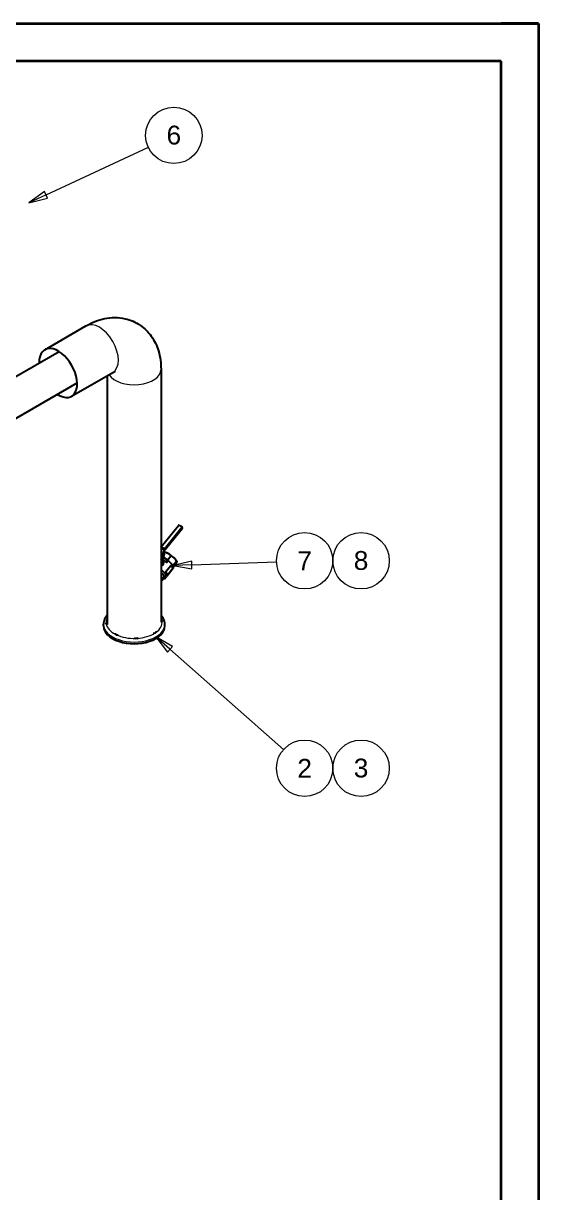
# Model space of a CAD drawing. Header units: millimetres. Extents: x 0 to 14700, y -3 to 10395.
# Drawn here: x 12302 to 14700, y 4956 to 10395 of the extents above; entities that cross this region are included whole.
import ezdxf

# ---------------------------------------------------------------- set-up
doc = ezdxf.new("R2010")
doc.units = ezdxf.units.MM
doc.header["$LTSCALE"] = 35
doc.layers.get('0').update_dxf_attribs({"lineweight": 18})
for name, color, linetype, lineweight in [('Border', 7, 'Continuous', 35), ('Symbol', 7, 'Continuous', 18), ('Visible', 7, 'Continuous', 25), ('Visible Narrow', 7, 'Continuous', 18)]:
    doc.layers.add(name, color=color, linetype=linetype, lineweight=lineweight)
doc.styles.add('Note Text', font='arial.ttf')

# ---------------------------------------------------------------- blocks, each defined once
blk = doc.blocks.new('Borders Bigadan Border')
at = {"layer": 'Border'}
for p, q in [((0, 297), (420, 297)), ((420, 297), (415, 297)), ((420, 297), (420, 0)), ((415, 292), (20, 292)), ((415, 5), (415, 292))]:
    blk.add_line(p, q, dxfattribs=at)
blk = doc.blocks.new('Balloon1')
at = {"layer": 'Symbol'}
for p, q in [((370.98, 213.82), (369.1, 215.47)), ((371.31, 214.19), (369.1, 215.47)), ((369.1, 215.47), (370.65, 213.44)), ((370.65, 213.44), (371.31, 214.19)), ((370.98, 213.82), (386.08, 200.48))]:
    blk.add_line(p, q, dxfattribs=at)
at = {"layer": 'Symbol', "flags": 128}
blk.add_lwpolyline([(371.31, 214.19), (369.1, 215.47), (370.65, 213.44), (371.31, 214.19)], dxfattribs=at)
at = {"layer": 'Symbol'}
for centre in [(388.89, 198), (396.39, 198)]:
    blk.add_circle(centre, 3.75, dxfattribs=at)
blk.add_solid([(371.31, 214.19), (369.1, 215.47), (370.65, 213.44), (371.31, 214.19)], dxfattribs=at)
at = {"layer": 'Symbol', "char_height": 2.5, "attachment_point": 5, "style": 'Note Text'}
for s, insert in [('2', (388.89, 198)), ('3', (396.39, 198.02))]:
    blk.add_mtext(s, dxfattribs=dict(at, insert=insert))
blk = doc.blocks.new('Balloon2')
at = {"layer": 'Symbol'}
for p, q in [((373.87, 225.53), (371.39, 224.94)), ((373.91, 224.53), (373.87, 225.53)), ((373.89, 225.03), (385.15, 225.44)), ((373.89, 225.03), (371.39, 224.94)), ((371.39, 224.94), (373.91, 224.53))]:
    blk.add_line(p, q, dxfattribs=at)
at = {"layer": 'Symbol', "flags": 128}
blk.add_lwpolyline([(373.87, 225.53), (371.39, 224.94), (373.91, 224.53), (373.87, 225.53)], dxfattribs=at)
at = {"layer": 'Symbol'}
for centre in [(388.89, 225.58), (396.39, 225.58)]:
    blk.add_circle(centre, 3.75, dxfattribs=at)
blk.add_solid([(373.87, 225.53), (371.39, 224.94), (373.91, 224.53), (373.87, 225.53)], dxfattribs=at)
at = {"layer": 'Symbol', "char_height": 2.5, "attachment_point": 5, "style": 'Note Text'}
for s, insert in [('8', (396.39, 225.6)), ('7', (388.89, 225.58))]:
    blk.add_mtext(s, dxfattribs=dict(at, insert=insert))
blk = doc.blocks.new('Balloon7')
at = {"layer": 'Symbol'}
for p, q in [((354.51, 274.21), (368.12, 280.55)), ((354.29, 274.66), (352.24, 273.15)), ((354.51, 274.21), (352.24, 273.15)), ((352.24, 273.15), (354.72, 273.75)), ((354.72, 273.75), (354.29, 274.66))]:
    blk.add_line(p, q, dxfattribs=at)
at = {"layer": 'Symbol', "flags": 128}
blk.add_lwpolyline([(354.29, 274.66), (352.24, 273.15), (354.72, 273.75), (354.29, 274.66)], dxfattribs=at)
at = {"layer": 'Symbol'}
blk.add_circle((371.5, 282.12), 3.75, dxfattribs=at)
blk.add_solid([(354.29, 274.66), (352.24, 273.15), (354.72, 273.75), (354.29, 274.66)], dxfattribs=at)
at = {"layer": 'Symbol', "insert": (371.5, 282.14), "char_height": 2.5, "attachment_point": 5, "style": 'Note Text'}
blk.add_mtext('6', dxfattribs=at)

msp = doc.modelspace()

# ---------------------------------------------------------------- linework, layer by layer
at = {"layer": 'Visible'}
for p, q in [((12401.79, 8877.13), (12593.41, 8987.76)), ((10865.27, 7942.85), (12468.43, 8868.43)), ((12526.79, 8660.62), (12718.41, 8771.25)), ((12942.84, 8786.02), (12942.84, 7609.41)), ((10949.42, 7797.1), (12552.58, 8722.68)), ((12692.84, 8756.49), (12692.84, 7598.72)), ((12943.4, 7959.8), (13023.94, 8060)), ((13042.51, 8050.1), (13041.45, 8051.6)), ((12962.36, 7947.43), (13042.9, 8047.63)), ((12943.35, 7957.34), (12944.57, 7958.86)), ((12944.24, 7958.44), (12943.51, 7959.48)), ((12944.04, 7959.62), (12959.6, 7950.64)), ((12944.57, 7958.86), (12960.13, 7949.88)), ((12953.11, 7925.58), (12956.93, 7944.24)), ((12955.16, 7926.13), (12958.98, 7944.79)), ((12958.9, 7948.36), (12960.13, 7949.88)), ((12959.96, 7946.85), (12961.19, 7948.37)), ((12961.19, 7948.37), (12960.13, 7949.88)), ((12961.72, 7947.62), (12960.94, 7948.07)), ((12962.25, 7947.76), (12961.19, 7949.27)), ((12953.11, 7925.58), (12942.84, 7931.5)), ((12942.84, 7930.35), (12952.09, 7925.01)), ((12942.84, 7915.35), (12949.35, 7911.59)), ((12942.84, 7901.98), (12949.37, 7910.1)), ((12942.84, 7899.15), (12950.43, 7908.59)), ((12942.84, 7890.82), (12946.4, 7895.25)), ((12942.84, 7886.11), (12948.17, 7892.73)), ((12946.4, 7895.25), (12944.11, 7900.73)), ((12948.17, 7892.73), (12944.59, 7901.32)), ((12948.17, 7892.73), (12946.4, 7895.25)), ((12946.63, 7901.57), (12951.39, 7894.79)), ((12952.76, 7883.64), (12946.76, 7887.1)), ((12949.35, 7902.49), (12947.57, 7905.03)), ((12948.11, 7899.46), (12949.79, 7902.24)), ((12949.12, 7901.12), (12962.44, 7893.43)), ((12952.54, 7900.65), (12949.35, 7902.49)), ((12949.83, 7907.85), (12949.83, 7907.84)), ((12950.33, 7903.79), (12952.54, 7900.65)), ((12951.69, 7910.59), (12951.2, 7908.21)), ((12952.53, 7906.77), (12951.27, 7908.57)), ((12951.43, 7911.25), (12954.17, 7911.99)), ((12951.55, 7905.32), (12953.76, 7902.17)), ((12951.61, 7905.24), (12952.53, 7906.77)), ((12953.76, 7902.17), (12952.54, 7900.65)), ((12969.3, 7901.96), (12952.64, 7911.58)), ((12953.11, 7925.58), (12955.16, 7926.13)), ((12956.91, 7925.4), (12954.18, 7924.67)), ((12957.32, 7925.71), (12954.58, 7912.3)), ((12955.37, 7927.16), (12956.88, 7926.29)), ((12955.77, 7929.13), (12960.56, 7935.09)), ((12965.51, 7934.12), (12960.74, 7935.06)), ((12972.89, 7897.44), (12970.45, 7900.91)), ((12972.27, 7898.34), (12988.73, 7918.82)), ((12998.56, 7872.88), (13015.01, 7893.34)), ((13015.37, 7894.03), (13015.94, 7892.74)), ((12947.86, 7877.55), (12942.84, 7880.45)), ((12944.42, 7877.38), (12942.84, 7879.62)), ((12958.54, 7823.09), (12942.84, 7838.31)), ((12944.42, 7877.38), (12949.72, 7874.9)), ((12952.76, 7883.64), (12947.86, 7877.55)), ((12949.72, 7874.9), (12947.86, 7877.55)), ((12954.62, 7880.99), (12949.72, 7874.9)), ((12954.62, 7880.99), (12952.76, 7883.64)), ((12964.38, 7844.05), (12988.1, 7873.56)), ((12964.38, 7844.05), (12965.72, 7843.27)), ((12989.44, 7872.79), (12965.72, 7843.27)), ((12965.72, 7843.27), (12970.02, 7837.15)), ((12969.54, 7824.23), (13001.53, 7864.03)), ((12970.02, 7837.15), (12974.32, 7831.03)), ((12974.32, 7831.03), (12998.04, 7860.55)), ((12988.1, 7873.56), (12989.44, 7872.79)), ((12993.74, 7866.67), (12989.44, 7872.79)), ((12998.04, 7860.55), (12993.74, 7866.67)), ((13000.95, 7868.97), (13013.12, 7884.12)), ((12958.54, 7823.09), (12942.84, 7803.55)), ((12956.65, 7813.86), (12942.84, 7796.68)), ((12956.65, 7813.86), (12958.54, 7823.09)), ((12962.33, 7813.66), (12969.12, 7822.12)), ((12972.98, 7831.81), (12974.32, 7831.03)), ((12675.34, 7591.89), (12675.34, 7599.65)), ((12960.34, 7591.89), (12960.34, 7599.65))]:
    msp.add_line(p, q, dxfattribs=at)
for centre, start, end in [((13025.11, 8059.06), 84.08771, 141.20602), ((13041.73, 8048.57), 321.20602, 32.57837)]:
    msp.add_arc(centre, 1.5, start, end, dxfattribs=at)
for centre, major_axis, ratio, start_param, end_param in [((12464.29, 8768.87), (62.5, -108.25), 0.5773503, 5.4509168, 10.2570465), ((12945.47, 7954.32), (3, 5.2), 0.5773503, 1.3089969, 1.4532968), ((12944.57, 7958.86), (-1.17, 0.94), 0.2113249, 5.3443033, 6.9150996), ((12961.02, 7945.34), (3, 5.2), 0.5773503, 1.3089969, 2.0943951), ((12961.02, 7945.34), (1.5, 2.6), 0.5773503, 1.3089969, 2.0943951), ((12960.13, 7949.88), (-1.17, 0.94), 0.2113249, 3.773507, 5.3443033), ((12961.19, 7948.37), (1.17, -0.94), 0.2113249, 5.3443033, 6.9150996), ((12931.9, 7891.22), (14.73, 10.35), 0.7886751, 5.2873615, 6.3864566), ((12963.5, 7880.56), (-31.18, 25.06), 0.2113249, 4.8493393, 5.357607), ((12950.37, 7911.87), (-1.47, 0.3), 0.4082483, 0.8860771, 2.4568735), ((12948.31, 7911.61), (1.5, 2.6), 0.5773503, 4.4505896, 4.9207315), ((12954.61, 7909.12), (-3.5, -6.06), 0.5773503, 5.2359878, 6.0213859), ((12948.31, 7911.61), (3, 5.2), 0.5773503, 4.4505896, 4.9980466), ((12954.61, 7909.12), (-2.5, -4.33), 0.5773503, 5.2359878, 6.0213859), ((12953.12, 7925.28), (1.47, -0.3), 0.4082483, 4.0276698, 5.5984661), ((12953.11, 7912.6), (1.47, -0.3), 0.4082483, 5.5984661, 6.2831853), ((12955.85, 7926.01), (1.47, -0.3), 0.4082483, 5.5984661, 7.1692624), ((12965.87, 7897.69), (-4.58, -3.22), 0.7886751, 0.3508794, 3.4924721), ((12988.73, 7911.95), (-26.89, 21.62), 0.2113249, 5.3443033, 5.8993464), ((12970.36, 7889.09), (31.18, -25.06), 0.2113249, 0, 1.6793235), ((12988.73, 7911.95), (26.89, -21.62), 0.2113249, 1.1555131, 2.2027106), ((12988.73, 7911.95), (26.89, -21.62), 0.2113249, 0.3838389, 1.1555131), ((12937.17, 7847.8), (31.96, -25.69), 0.2113249, 0, 1.5631511), ((12930.37, 7839.35), (31.96, -25.69), 0.2113249, 5.8076571, 7.6273505), ((12941.73, 7853.48), (-31.18, 25.06), 0.2113249, 3.773507, 4.0826026), ((12941.73, 7853.48), (31.18, -25.06), 0.2113249, 0.3228187, 0.6319143), ((12937.48, 7614.79), (10.75, 0), 0.5773503, 0.3026814, 1.0490924), ((12937.48, 7609.89), (-10.75, 0), 0.5773503, 3.5472951, 4.190685), ((12817.84, 7591.89), (-142.5, 0), 0.5773503, 0, 3.1415927), ((12698.2, 7604.1), (-10.75, 0), 0.5773503, 5.2340929, 6.1348904), ((12698.2, 7604.1), (-10.75, 0), 0.5773503, 0.3026814, 1.2034807), ((12698.2, 7599.21), (-10.75, 0), 0.5773503, 5.2340929, 5.8774829), ((12908.98, 7564.38), (10.75, 0), 0.5773503, 5.8004685, 6.7012678), ((12908.98, 7559.48), (-10.75, 0), 0.5773503, 3.5472951, 3.5596752), ((12937.48, 7614.79), (10.75, 0), 0.5773503, 5.2340911, 6.1348904), ((12739.78, 7556.83), (-10.75, 0), 0.5773503, 6.0194892, 6.9202885), ((12739.78, 7556.83), (-10.75, 0), 0.5773503, 1.0880795, 1.9888788), ((12827.09, 7540.37), (-10.75, 0), 0.5773503, 0.5217021, 1.4225014), ((12827.09, 7540.37), (10.75, 0), 0.5773503, 5.0150704, 5.9158696), ((12908.98, 7564.38), (-10.75, 0), 0.5773503, 1.3071003, 2.2078995)]:
    msp.add_ellipse(centre, major_axis=major_axis, ratio=ratio, start_param=start_param, end_param=end_param, dxfattribs=at)
for points, knots in [([(12593.41, 8987.76), (12620.19, 9003.22), (12649.32, 9015.33), (12711.09, 9027.81), (12743.75, 9028.68), (12801, 9015.62), (12825.35, 9005.12), (12866.74, 8976.54), (12883.98, 8959.1), (12912.8, 8918.71), (12923.5, 8895.48), (12939.33, 8843.52), (12942.84, 8814.63), (12942.84, 8786.02)], [4.712389, 4.712389, 4.712389, 4.712389, 5.0265482, 5.0265482, 5.3214629, 5.3214629, 5.5443941, 5.5443941, 5.7549662, 5.7549662, 5.9924967, 5.9924967, 6.2831853, 6.2831853, 6.2831853, 6.2831853]), ([(12718.41, 8771.25), (12722.88, 8773.83), (12726.44, 8775.35), (12729.98, 8776.58), (12730.75, 8776.73), (12730.75, 8776.73)], [4.71238898, 4.71238898, 4.71238898, 4.71238898, 4.90900406, 4.90900406, 5.04085879, 5.04085879, 5.04085879, 5.04085879]), ([(13025.27, 8060.55), (13026.61, 8060.41), (13027.93, 8060.17), (13030.47, 8059.51), (13031.69, 8059.09), (13034.03, 8058.05), (13035.14, 8057.44), (13037.21, 8056.05), (13038.18, 8055.26), (13039.95, 8053.54), (13040.74, 8052.61), (13041.45, 8051.6)], [5.89753338, 5.89753338, 5.89753338, 5.89753338, 6.04483965, 6.04483965, 6.19214591, 6.19214591, 6.33945218, 6.33945218, 6.48675845, 6.48675845, 6.63406472, 6.63406472, 6.63406472, 6.63406472]), ([(13042.99, 8049.37), (13042.96, 8049.42), (13042.93, 8049.47), (13042.87, 8049.57), (13042.84, 8049.62), (13042.77, 8049.71), (13042.74, 8049.76), (13042.67, 8049.86), (13042.64, 8049.91), (13042.58, 8050), (13042.54, 8050.05), (13042.51, 8050.1)], [5.897533378, 5.897533378, 5.897533378, 5.897533378, 5.904487882, 5.904487882, 5.911442385, 5.911442385, 5.918396889, 5.918396889, 5.925351393, 5.925351393, 5.932305896, 5.932305896, 5.932305896, 5.932305896]), ([(12951.39, 7894.79), (12951.53, 7894.6), (12951.66, 7894.4), (12952.36, 7893.3), (12952.84, 7892.32), (12953.59, 7890.26), (12953.86, 7889.19), (12954.2, 7887.08), (12954.27, 7885.96), (12954.2, 7883.88), (12954.1, 7882.94), (12953.91, 7882.01)], [-7.6557362, -7.6557362, -7.6557362, -7.6557362, -7.5790796, -7.5790796, -7.2348949, -7.2348949, -6.8907103, -6.8907103, -6.5459409, -6.5459409, -6.2654725, -6.2654725, -6.2654725, -6.2654725]), ([(12964.49, 7890.51), (12965.15, 7890.01), (12965.95, 7889.58), (12967.65, 7889.02), (12968.54, 7888.89), (12970.07, 7888.94), (12970.81, 7889.08), (12972.15, 7889.67), (12972.74, 7890.11), (12973.17, 7890.65), (12973.6, 7891.19), (12973.92, 7891.86), (12974.2, 7893.3), (12974.18, 7894.06), (12973.9, 7895.55), (12973.57, 7896.39), (12973.03, 7897.24), (12972.96, 7897.34), (12972.89, 7897.44)], [-0.9250144, -0.9250144, -0.9250144, -0.9250144, -0.6741474, -0.6741474, -0.4232803, -0.4232803, -0.2116401, -0.2116401, 0, 0, 0, 0.2116401, 0.2116401, 0.4232803, 0.4232803, 0.6741474, 0.6741474, 0.7086106, 0.7086106, 0.7086106, 0.7086106]), ([(12952.97, 7878.95), (12952.85, 7878.65), (12952.72, 7878.36), (12952.07, 7877.03), (12951.44, 7876.06), (12950.04, 7874.31), (12949.21, 7873.48), (12947.37, 7872), (12946.35, 7871.35), (12944.49, 7870.4), (12943.67, 7870.06), (12942.84, 7869.77)], [-5.950534, -5.950534, -5.950534, -5.950534, -5.856402, -5.856402, -5.5116326, -5.5116326, -5.1668632, -5.1668632, -4.8220937, -4.8220937, -4.5710947, -4.5710947, -4.5710947, -4.5710947]), ([(12692.84, 7642.1), (12687.58, 7636.2), (12683.33, 7629.78), (12677.08, 7615.52), (12675.34, 7607.59), (12675.34, 7599.65)], [8.47969346, 8.47969346, 8.47969346, 8.47969346, 8.7069783, 8.7069783, 8.95488566, 8.95488566, 8.95488566, 8.95488566]), ([(12960.34, 7599.65), (12960.34, 7608.49), (12958.18, 7617.29), (12951.29, 7631.35), (12947.46, 7636.92), (12942.84, 7642.1)], [5.81329301, 5.81329301, 5.81329301, 5.81329301, 6.0891022, 6.0891022, 6.28848521, 6.28848521, 6.28848521, 6.28848521]), ([(12947.74, 7616.64), (12947.84, 7616.46), (12947.92, 7616.29), (12948.18, 7615.58), (12948.26, 7615.05), (12948.21, 7614.3), (12948.17, 7614.09), (12948.12, 7613.87)], [-2.19527918, -2.19527918, -2.19527918, -2.19527918, -2.09934923, -2.09934923, -1.8229843, -1.8229843, -1.70977025, -1.70977025, -1.70977025, -1.70977025]), ([(12687.94, 7602.25), (12687.84, 7602.43), (12687.76, 7602.61), (12687.5, 7603.31), (12687.42, 7603.84), (12687.47, 7604.59), (12687.51, 7604.81), (12687.57, 7605.02)], [-2.19527918, -2.19527918, -2.19527918, -2.19527918, -2.09934923, -2.09934923, -1.8229843, -1.8229843, -1.70977025, -1.70977025, -1.70977025, -1.70977025]), ([(12918.51, 7561.5), (12918.36, 7561.34), (12918.2, 7561.18), (12917.53, 7560.57), (12916.93, 7560.16), (12915.97, 7559.66), (12915.68, 7559.52), (12915.38, 7559.39)], [-2.19527918, -2.19527918, -2.19527918, -2.19527918, -2.09934923, -2.09934923, -1.8229843, -1.8229843, -1.70977025, -1.70977025, -1.70977025, -1.70977025]), ([(12734.79, 7551.33), (12734.51, 7551.41), (12734.24, 7551.51), (12733.19, 7551.89), (12732.48, 7552.24), (12731.61, 7552.79), (12731.37, 7552.96), (12731.14, 7553.13)], [-2.19527918, -2.19527918, -2.19527918, -2.19527918, -2.09934923, -2.09934923, -1.8229843, -1.8229843, -1.70977025, -1.70977025, -1.70977025, -1.70977025]), ([(12830.3, 7534.45), (12829.99, 7534.39), (12829.69, 7534.34), (12828.47, 7534.19), (12827.55, 7534.15), (12826.25, 7534.18), (12825.88, 7534.2), (12825.51, 7534.23)], [-2.19527918, -2.19527918, -2.19527918, -2.19527918, -2.09934923, -2.09934923, -1.8229843, -1.8229843, -1.70977025, -1.70977025, -1.70977025, -1.70977025])]:
    msp.add_open_spline(points, degree=3, knots=knots, dxfattribs=at)
for points, weights in [([(12960.74, 7935.06), (12960.65, 7935.08), (12960.56, 7935.09)], [1.66599181341, 1.65849682091, 1.65050105335]), ([(12960.56, 7935.09), (12970, 7933.08), (12976.53, 7929.3)], [1.65050105335, 1.77816775413, 1.77816775413]), ([(12976.53, 7929.3), (12983.07, 7925.53), (12988.73, 7918.82)], [1.77816775413, 1.77816775413, 1.65050105335]), ([(12988.73, 7918.82), (12997.66, 7914.34), (13003.76, 7908.43)], [1.65050105335, 1.77816775413, 1.77816775413]), ([(13003.76, 7908.43), (13009.86, 7902.51), (13015.01, 7893.34)], [1.77816775413, 1.77816775413, 1.65050105335]), ([(13015.96, 7891.07), (13015.52, 7888.93), (13013.12, 7884.12)], [1.77816775413, 1.77816775413, 1.65050105335]), ([(13015.01, 7893.34), (13016.39, 7893.21), (13015.96, 7891.07)], [1.65050105335, 1.77816775413, 1.77816775413])]:
    msp.add_rational_spline(points, weights, degree=2, dxfattribs=at)
at = {"layer": 'Visible Narrow'}
for p, q in [((13024.58, 8059.81), (12944.04, 7959.62)), ((12959.6, 7950.64), (13040.14, 8050.83)), ((13041.73, 8049.46), (12961.19, 7949.27)), ((13042.79, 8047.95), (13041.73, 8049.46)), ((13041.92, 8050.9), (13042.98, 8049.4)), ((12962.25, 7947.76), (13042.79, 8047.95)), ((12956.93, 7944.24), (12942.84, 7952.37)), ((12958.9, 7948.36), (12943.35, 7957.34)), ((12949.37, 7910.1), (12942.84, 7913.88)), ((12950.33, 7903.79), (12947.76, 7905.27)), ((12949.35, 7911.59), (12952.09, 7925.01)), ((12949.83, 7907.84), (12949.83, 7907.85)), ((12954.18, 7924.67), (12951.43, 7911.25)), ((12954.17, 7911.99), (12956.91, 7925.4)), ((12964.49, 7890.51), (12962.44, 7893.43))]:
    msp.add_line(p, q, dxfattribs=at)
for centre, major_axis, ratio, start_param, end_param in [((12655.91, 8879.51), (-62.5, 108.25), 0.5773503, 3.1415927, 6.2831853), ((12817.84, 8786.02), (125, 0), 0.5773503, 3.4959832, 6.2831853), ((13025.11, 8059.06), (-1.17, 0.94), 0.2113249, 5.3443033, 6.2831853), ((13025.11, 8059.06), (0.15, 1.49), 0.4554532, 0, 1.0884162), ((13015.77, 8034.68), (23.92, 16.82), 0.7886751, 6.2484128, 7.0197166), ((13040.67, 8050.08), (1.26, 0.81), 0.6144385, 0.0270948, 1.5978911), ((13040.67, 8050.08), (1.17, -0.94), 0.2113249, 0.6319143, 2.2027106), ((13016.3, 8033.93), (25.15, 17.68), 0.7886751, 6.2484128, 6.2831853), ((13040.67, 8050.08), (1.23, 0.86), 0.7886751, 5.0632684, 6.2484128), ((13017.36, 8032.42), (25.15, 17.68), 0.7886751, 6.2484128, 6.2831853), ((13041.73, 8048.57), (1.23, 0.86), 0.7886751, 5.0632684, 6.2484128), ((13041.73, 8048.57), (1.17, -0.94), 0.2113249, 0, 0.6319143), ((13041.73, 8048.57), (1.26, 0.81), 0.6144385, 0, 0.0270948), ((12817.84, 7609.45), (-130.5, 0), 0.5773503, 5.9918264, 6.3419598), ((12817.84, 7609.45), (130.5, 0), 0.5773503, 0.0956119, 0.2913589), ((12817.84, 7599.65), (-142.5, 0), 0.5773503, 0, 3.1415927), ((12817.84, 7609.45), (-130.5, 0), 0.5773503, 0.0956119, 0.8441726), ((12817.84, 7609.45), (130.5, 0), 0.5773503, 5.5933991, 6.3419598), ((12817.84, 7609.45), (130.5, 0), 0.5773503, 4.0226028, 4.7711635), ((12817.84, 7609.45), (130.5, 0), 0.5773503, 4.8080009, 5.5565616)]:
    msp.add_ellipse(centre, major_axis=major_axis, ratio=ratio, start_param=start_param, end_param=end_param, dxfattribs=at)

# ---------------------------------------------------------------- block references
at = {"xscale": 35, "yscale": 35, "zscale": 35}
msp.add_blockref('Borders Bigadan Border', (0, 0), dxfattribs=at)
at = {"layer": 'Symbol', "xscale": 35, "yscale": 35, "zscale": 35}
for name in ['Balloon7', 'Balloon2', 'Balloon1']:
    msp.add_blockref(name, (0, 0), dxfattribs=at)

doc.saveas('drawing.dxf')
